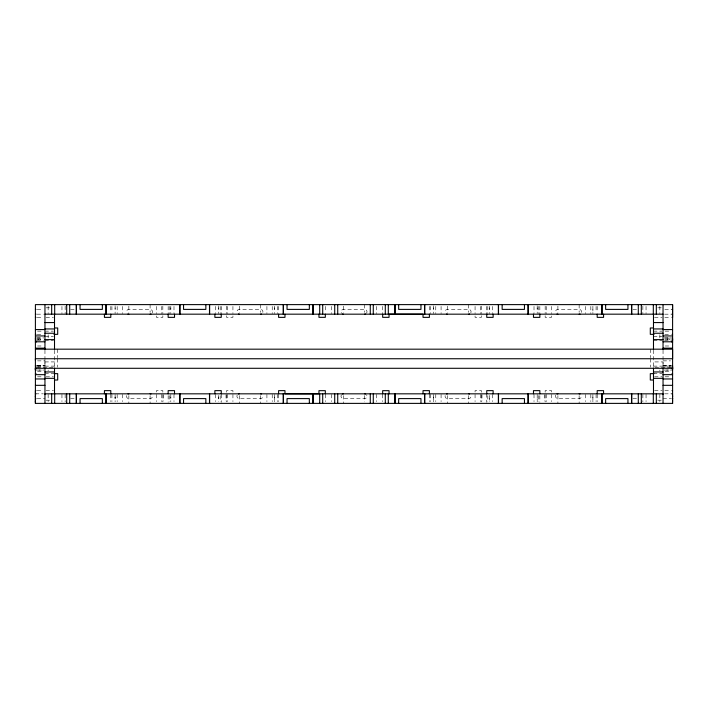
<?xml version="1.0" encoding="UTF-8"?>
<svg xmlns="http://www.w3.org/2000/svg" width="708" height="708" viewBox="0 0 708 708"><rect width="100%" height="100%" fill="white"/><g stroke="black" fill="none" stroke-linecap="round" stroke-linejoin="round"><path stroke-width="0.53" stroke-dasharray="3.54 2.66" d="M44.958 363.514L44.958 360.328M115.103 309.396L115.103 307.803M170.805 398.604L170.805 397.011M170.805 309.396L170.805 307.803M218.595 398.604L218.595 397.011M218.595 309.396L218.595 307.803M274.297 400.197L274.297 397.011M274.297 309.396L274.297 307.803M433.703 397.011L433.703 400.197M433.703 309.396L433.703 307.803M489.405 400.197L489.405 398.604M489.405 309.396L489.405 307.803M537.195 400.197L537.195 398.604M537.195 309.396L537.195 307.803M592.897 400.197L592.897 397.011M592.897 310.989L592.897 309.396M663.042 363.514L663.042 361.921L653.484 361.921M46.02 307.803L50.268 307.803M657.732 307.803L661.98 307.803M37.197 309.396L43.17 309.396M70.596 309.396L75.057 309.396M632.943 309.396L637.404 309.396M664.83 309.396L672.6 309.396M36.993 314.175L43.365 314.175M664.635 314.175L672.6 314.175M37.197 317.361L43.17 317.361M46.02 317.361L53.454 317.361M654.546 317.361L661.98 317.361M664.83 317.361L670.803 317.361M37.524 331.14L42.834 331.14M44.958 331.14L53.454 331.14M653.484 331.14L661.98 331.14M665.166 331.14L670.476 331.14M37.188 334.326L43.161 334.326M664.839 334.326L670.812 334.326M44.958 336.433L53.454 336.433M653.484 336.433L661.98 336.433M36.595 337.937L43.763 337.937M664.237 337.937L671.405 337.937M37.188 338.07L43.161 338.07M664.839 338.07L670.812 338.07M668.423 338.07L667.228 338.07M670.21 338.07L669.016 338.07M38.984 339.336L37.79 339.336M40.179 339.336L40.772 339.336M667.228 339.336L667.821 339.336M669.016 339.336L670.21 339.336M37.188 339.336L43.161 339.336M664.839 339.336L670.812 339.336M36.993 340.698L43.365 340.698M44.958 340.725L53.454 340.725M653.484 340.725L661.98 340.725M664.635 340.698L671.007 340.698M37.524 345.991L42.834 345.991M665.166 345.991L670.476 345.991M37.524 360.876L44.958 360.876M663.042 360.876L670.476 360.876M44.958 361.921L54.516 361.921M36.595 365.496L44.958 365.496L37.312 365.496M663.042 365.496L671.405 365.496M37.188 365.673L44.958 365.673M663.042 365.673L670.812 365.673M37.79 365.673L38.391 365.673M39.577 365.673L40.179 365.673M667.821 365.673L668.423 365.673M669.609 365.673L670.21 365.673M44.958 366.116L54.516 366.116M653.484 366.116L663.042 366.116M38.984 366.877L37.79 366.877M40.772 366.877L39.577 366.877M37.188 366.877L44.958 366.877M663.042 366.877L670.812 366.877M668.423 366.877L667.228 366.877M670.21 366.877L669.016 366.877M36.993 367.248L54.516 367.275L54.516 349.177M671.007 367.248L653.484 367.248L653.484 349.177M41.374 370.054L38.984 370.054M666.626 370.054L669.016 370.054M36.595 370.054L43.763 370.054M664.237 370.054L671.405 370.054M37.524 371.479L42.834 371.479M665.166 371.479L670.476 371.479M44.958 373.647L53.454 373.62M653.484 373.647L662.042 373.62M37.524 376.806L42.834 376.806M46.02 376.806L53.454 376.806M654.546 376.806L661.98 376.806M665.166 376.806L670.476 376.806M37.197 390.639L43.17 390.639M46.02 390.639L53.454 390.639M654.546 390.639L661.98 390.639M664.83 390.639L670.803 390.639M35.4 393.825L43.365 393.825M664.635 393.825L672.6 393.825M37.197 398.604L44.958 398.604M70.596 398.604L75.057 398.604M632.943 398.604L637.404 398.604M663.042 398.604L670.803 398.604M46.02 400.197L50.268 400.197M657.732 400.197L661.98 400.197M37.79 338.07L38.391 338.07M39.577 338.07L40.179 338.07M663.042 350.212L663.042 367.293M659.856 306.414L659.856 313.582M659.856 334.725L659.856 337.911M659.856 370.036L659.856 370.833M659.856 394.418L659.856 401.586M650.298 349.177L650.298 357.673M650.298 358.735L650.298 367.231M646.05 306.414L646.05 313.582M646.05 394.418L646.05 401.586M642.864 306.21L642.864 313.582M642.864 394.418L642.864 401.79M597.198 306.414L597.198 312.387M597.198 394.418L597.198 401.586M596.083 306.414L596.083 312.387M596.083 394.418L596.083 401.586M592.897 306.21L592.897 313.582M592.897 394.418L592.897 401.79M590.826 306.414L590.826 313.582M590.826 394.418L590.826 401.586M585.516 306.414L585.516 313.582M585.516 394.418L585.516 401.586M579.144 304.617L579.144 312.387M579.144 395.613L579.144 403.383M557.904 306.113L557.904 312.387M557.904 395.613L557.904 403.383M551.532 306.414L551.532 313.582M551.532 315.945L551.532 317.334L545.16 317.334L545.16 315.741M551.532 392.011L551.532 390.612L545.16 390.612L545.16 392.205M551.532 394.418L551.532 401.586M546.222 306.414L546.222 313.582M546.222 394.418L546.222 401.586M545.16 306.183L545.16 313.582M545.16 394.595L545.16 401.887M544.629 394.621L544.629 400.994M539.85 306.414L539.85 313.582M539.85 395.613L539.85 402.321M538.788 306.414L538.788 313.582M538.788 395.613L538.788 401.887M537.195 305.812L537.195 313.582M537.195 394.418L537.195 401.79M534.009 306.414L534.009 313.582M534.009 394.418L534.009 401.586M492.591 306.414L492.591 313.582M492.591 394.418L492.591 401.586M489.405 306.21L489.405 313.582M489.405 395.418L489.405 401.79M487.812 306.414L487.812 313.582M487.812 395.613L487.812 401.887M486.75 306.414L486.75 313.582M486.75 393.825L486.75 402.321M481.971 394.621L481.971 400.994M481.44 306.183L481.44 313.582M481.44 315.741L481.44 317.334L475.068 317.334L475.068 315.945M481.44 392.205L481.44 390.612L475.068 390.612L475.068 392.011M481.44 394.595L481.44 401.887M480.378 306.414L480.378 313.582M480.378 394.418L480.378 401.586M475.068 306.414L475.068 313.582M475.068 394.418L475.068 401.586M468.696 304.617L468.696 312.387M468.696 395.613L468.696 403.383M447.456 306.113L447.456 312.387M447.456 395.613L447.456 403.383M441.084 306.414L441.084 313.582M441.084 394.418L441.084 401.586M435.774 306.414L435.774 313.582M435.774 394.418L435.774 401.586M433.703 305.812L433.703 313.582M433.703 394.418L433.703 401.79M430.517 306.414L430.517 313.582M430.517 394.418L430.517 401.586M429.402 306.414L429.402 312.387M429.402 394.418L429.402 401.586M382.674 306.387L382.674 313.582M382.674 394.418L382.674 401.613M376.302 306.414L376.302 313.582M376.302 394.418L376.302 401.586M364.62 304.617L364.62 312.387M364.62 395.613L364.62 401.887M343.38 306.113L343.38 312.387M343.38 395.613L343.38 403.383M331.698 306.414L331.698 313.582M331.698 394.418L331.698 401.586M325.326 306.387L325.326 312.387M325.326 394.418L325.326 401.613M278.598 306.414L278.598 312.387M278.598 394.418L278.598 401.586M277.483 306.414L277.483 313.582M277.483 394.418L277.483 401.586M274.297 306.21L274.297 313.582M274.297 394.418L274.297 401.79M272.226 306.414L272.226 313.582M272.226 394.418L272.226 401.586M266.916 306.414L266.916 313.582M266.916 394.418L266.916 401.586M260.544 304.617L260.544 312.387M260.544 395.613L260.544 403.383M239.304 306.113L239.304 312.387M239.304 395.613L239.304 403.383M232.932 306.414L232.932 313.582M232.932 315.945L232.932 317.334L226.56 317.334L226.56 315.741M232.932 392.011L232.932 390.612L226.56 390.612L226.56 392.205M232.932 394.418L232.932 401.586M227.622 306.414L227.622 313.582M227.622 394.418L227.622 401.586M226.56 306.183L226.56 313.582M226.56 394.595L226.56 401.887M226.029 394.621L226.029 400.994M221.25 306.414L221.25 313.582M221.25 394.418L221.25 402.321M220.188 306.414L220.188 313.582M220.188 395.613L220.188 401.887M218.595 305.812L218.595 313.582M218.595 395.418L218.595 401.79M215.409 306.414L215.409 313.582M215.409 394.418L215.409 401.586M173.991 306.414L173.991 313.582M173.991 394.418L173.991 401.586M170.805 306.21L170.805 313.582M170.805 394.418L170.805 401.79M169.212 306.414L169.212 313.582M169.212 395.613L169.212 401.887M168.15 306.414L168.15 313.582M168.15 395.613L168.15 402.321M163.371 394.621L163.371 400.994M162.84 306.183L162.84 313.582M162.84 315.741L162.84 317.334L156.468 317.334L156.468 315.945M162.84 392.205L162.84 390.612L156.468 390.612L156.468 392.011M162.84 394.595L162.84 401.887M161.778 306.414L161.778 313.582M161.778 394.418L161.778 401.586M156.468 306.414L156.468 313.582M156.468 394.418L156.468 401.586M150.096 304.617L150.096 312.387M150.096 395.613L150.096 403.383M128.856 306.113L128.856 312.387M128.856 395.613L128.856 403.383M122.484 306.414L122.484 313.582M122.484 394.418L122.484 401.586M117.174 306.414L117.174 313.582M117.174 394.418L117.174 401.586M115.103 305.812L115.103 313.582M115.103 394.418L115.103 401.79M111.917 306.414L111.917 312.387M111.917 394.418L111.917 401.586M110.802 306.414L110.802 312.387M110.802 394.418L110.802 401.586M65.136 306.21L65.136 313.582M65.136 394.418L65.136 401.79M61.95 306.414L61.95 313.582M61.95 394.418L61.95 401.586M57.702 349.177L57.702 357.673M57.702 358.735L57.702 367.231M48.144 306.414L48.144 313.582M48.144 334.725L48.144 337.911M48.144 370.036L48.144 370.833M48.144 394.418L48.144 401.586M44.958 350.212L44.958 367.293M126.555 395.56A2.39 2.39 0 0 0 128.856 398.604L150.096 398.604A2.39 2.39 0 0 0 152.22 395.117M237.18 395.117A2.39 2.39 0 0 0 239.304 398.604L260.544 398.604A2.39 2.39 0 0 0 262.845 395.56M152.22 312.883A2.39 2.39 0 0 0 150.096 309.396L128.856 309.396A2.39 2.39 0 0 0 126.555 312.44M262.845 312.44A2.39 2.39 0 0 0 260.544 309.396L239.304 309.396A2.39 2.39 0 0 0 237.18 312.883M445.155 395.56A2.39 2.39 0 0 0 447.456 398.604L468.696 398.604A2.39 2.39 0 0 0 470.82 395.117M555.78 395.117A2.39 2.39 0 0 0 557.904 398.604L579.144 398.604A2.39 2.39 0 0 0 581.445 395.56M470.82 312.883A2.39 2.39 0 0 0 468.696 309.396L447.456 309.396A2.39 2.39 0 0 0 445.155 312.44M581.445 312.44A2.39 2.39 0 0 0 579.144 309.396L557.904 309.396A2.39 2.39 0 0 0 555.78 312.883M341.522 394.728A2.39 2.39 0 0 0 343.38 398.631L364.62 398.631A2.39 2.39 0 0 0 366.478 394.728M366.478 313.272A2.39 2.39 0 0 0 364.62 309.369L343.38 309.396A2.39 2.39 0 0 0 341.522 313.272M115.103 397.011L115.103 398.604L115.103 397.011"/><path stroke-width="1.06" d="M35.4 403.383L35.4 304.617L672.6 304.617L672.6 403.383L35.4 403.383L35.4 390.639L36.002 390.639M35.4 370.01L35.4 368.133M35.4 360.328L35.4 358.735L672.6 358.735L672.6 349.177L35.4 349.177M44.958 394.418L44.958 393.825L663.042 393.825L663.042 394.418M672.6 401.586L672.6 400.392M672.6 399.197L672.6 398.002M672.6 396.807L672.6 395.613M672.6 394.418L671.998 393.825M672.6 304.617L672.6 317.361L671.998 317.361M35.4 369.399L35.4 368.939M35.4 368.479L36.002 368.293M35.4 339.132L35.4 338.601M672.6 369.399L672.6 368.868M672.6 367.726L672.6 368.487L672.6 366.549M672.6 338.601L672.6 340.274M672.6 337.981L672.007 338.07M35.4 309.396L36.002 309.396M671.998 309.396L672.6 309.396M35.4 314.175L36.002 314.175M44.958 314.175L663.042 314.175M671.998 314.175L672.6 314.175M35.4 317.361L36.002 317.361M44.958 322.574L54.516 322.574M653.484 322.574L663.042 322.574M54.516 327.981L57.702 327.981L57.702 334.353L54.914 334.353M653.484 327.981L650.298 327.981L650.298 334.353L653.086 334.353M44.958 328.946L54.516 328.946M653.484 328.946L663.042 328.946M35.4 329.574L44.958 329.574M672.6 329.574L663.042 329.574L663.042 304.617M44.958 333.247L54.516 333.247M653.484 333.247L663.042 333.247M35.4 334.326L35.993 334.326M53.923 334.326L54.516 334.326M653.484 334.326L654.077 334.326M672.007 334.326L672.6 334.326M35.4 335.946L44.958 335.946M663.042 335.946L672.6 335.946M35.993 338.07L35.4 337.981M35.4 339.336L35.993 339.336M672.007 339.336L672.6 339.336M44.958 339.619L54.516 339.619M653.484 339.619L663.042 339.619M35.4 340.698L35.993 340.698M672.007 340.698L672.6 340.698M35.4 341.123L35.993 341.123M672.007 341.123L672.6 341.123M35.4 341.787L44.958 341.787M663.042 341.787L672.6 341.787M35.4 342.327L35.993 342.327M672.007 342.327L672.6 342.327M35.4 348.159L44.958 348.159M663.042 348.159L672.6 348.159M35.4 365.673L35.993 365.673M672.007 365.673L672.6 365.673M35.4 366.877L35.993 366.877M672.007 366.877L672.6 366.877M35.4 367.248L35.993 367.248M672.007 367.248L672.6 367.248M671.998 368.293L672.6 368.293L35.4 368.293M35.4 368.664L35.993 368.664M672.007 368.664L672.6 368.664M35.4 369.93L35.993 369.93M672.007 369.93L672.6 370.01M44.958 371.957L54.516 371.957M653.484 371.957L663.042 371.957M35.4 373.62L35.993 373.62M53.923 373.62L54.516 373.62M54.914 373.647L57.702 373.647L57.702 380.019L54.516 380.019M653.086 373.647L650.298 373.647L650.298 380.019L653.484 380.019M653.484 373.62L654.077 373.62M672.007 373.62L672.6 373.62M35.4 374.665L44.958 374.665M663.042 374.665L672.6 374.665M44.958 378.329L54.516 378.329M653.484 378.329L663.042 378.329M35.4 378.957L44.958 378.957M663.042 378.957L672.6 378.957M35.4 385.329L44.958 385.329M663.042 385.329L672.6 385.329M671.998 390.639L672.6 390.639M35.4 393.825L36.002 393.825M36.002 398.604L35.4 399.197M671.998 398.604L672.6 398.604M672.6 402.781L672.6 403.383M35.4 396.214L35.4 396.807M35.4 400.994L35.4 401.586M663.042 330.025L663.042 349.416M663.042 368.063L663.042 403.383M656.325 304.617L656.325 314.175M656.325 393.825L656.325 403.383M653.484 314.175L653.484 349.177M653.484 368.063L653.484 393.825M653.316 304.617L653.316 314.175M653.316 393.825L653.316 403.383M641.306 304.617L641.306 314.175M641.306 393.825L641.306 403.383M638.297 304.617L638.297 314.175M638.297 393.825L638.297 403.383M631.713 304.617L631.713 314.175M631.713 393.825L631.713 403.383M631.58 304.617L631.58 314.175M631.58 393.825L631.58 403.383M627.943 304.617L627.943 309.396L605.641 309.396L605.641 304.617M627.943 403.383L627.943 398.604L605.641 398.604L605.641 403.383M603.57 314.175L603.57 317.361L597.198 317.361L597.198 314.175M603.57 393.825L603.57 390.639L597.198 390.639L597.198 393.825M602.004 304.617L602.004 314.175M602.004 393.825L602.004 403.383M601.871 304.617L601.871 314.175M601.871 393.825L601.871 403.383M539.85 314.175L539.85 317.361L533.478 317.361L533.478 314.175M539.85 393.825L539.85 390.639L533.478 390.639L533.478 393.825M528.221 304.617L528.221 314.175M528.221 393.825L528.221 403.383M528.088 304.617L528.088 314.175M528.088 393.825L528.088 403.383M524.451 304.617L524.451 309.396L502.149 309.396L502.149 304.617M524.451 403.383L524.451 398.604L502.149 398.604L502.149 403.383M498.512 304.617L498.512 314.175M498.512 393.825L498.512 403.383M498.379 304.617L498.379 314.175M498.379 393.825L498.379 403.383M493.122 314.175L493.122 317.361L486.75 317.361L486.75 314.175M493.122 393.825L493.122 390.639L486.75 390.639L486.75 393.825M429.402 314.175L429.402 317.361L423.03 317.361L423.03 314.175L389.046 314.148L389.046 317.334L382.674 317.334L382.674 314.148M429.402 393.825L429.402 390.639L423.03 390.639L423.03 393.825M424.729 304.617L424.729 314.175M424.729 393.825L424.729 403.383M424.596 304.617L424.596 314.175M424.596 393.825L424.596 403.383M420.959 304.617L420.959 309.396L398.657 309.396L398.657 304.617M420.959 403.383L420.959 398.604L398.657 398.604L398.657 403.383M395.02 304.617L395.02 314.175M395.02 393.825L395.02 403.383M394.887 304.617L394.887 314.175M394.887 393.825L394.887 403.383M389.046 393.852L389.046 390.666L382.674 390.666L382.674 393.852M388.303 304.617L388.303 314.175M388.303 393.825L388.303 403.383M385.294 304.617L385.294 314.175M385.294 393.825L385.294 403.383M373.284 304.617L373.284 314.175M373.284 393.825L373.284 403.383M370.275 304.617L370.275 314.175M370.275 393.825L370.275 403.383M337.725 304.617L337.725 314.175M337.725 393.825L337.725 403.383M334.716 304.617L334.716 314.175M334.716 393.825L334.716 403.383M325.326 314.148L325.326 317.334L318.954 317.334L318.954 314.148M325.326 393.852L325.326 390.666L318.954 390.666L318.954 393.852L284.97 393.825L284.97 390.639L278.598 390.639L278.598 393.825M322.706 304.617L322.706 314.175M322.706 393.825L322.706 403.383M319.697 304.617L319.697 314.175M319.697 393.825L319.697 403.383M313.113 304.617L313.113 314.175M313.113 393.825L313.113 403.383M312.98 304.617L312.98 314.175M312.98 393.825L312.98 403.383M309.343 304.617L309.343 309.396L287.041 309.396L287.041 304.617M309.343 403.383L309.343 398.604L287.041 398.604L287.041 403.383M284.97 314.175L284.97 317.361L278.598 317.361L278.598 314.175M283.404 304.617L283.404 314.175M283.404 393.825L283.404 403.383M283.271 304.617L283.271 314.175M283.271 393.825L283.271 403.383M221.25 314.175L221.25 317.361L214.878 317.361L214.878 314.175M221.25 393.825L221.25 390.639L214.878 390.639L214.878 393.825M209.621 304.617L209.621 314.175M209.621 393.825L209.621 403.383M209.488 304.617L209.488 314.175M209.488 393.825L209.488 403.383M205.851 304.617L205.851 309.396L183.549 309.396L183.549 304.617M205.851 403.383L205.851 398.604L183.549 398.604L183.549 403.383M179.912 304.617L179.912 314.175M179.912 393.825L179.912 403.383M179.779 304.617L179.779 314.175M179.779 393.825L179.779 403.383M174.522 314.175L174.522 317.361L168.15 317.361L168.15 314.175M174.522 393.825L174.522 390.639L168.15 390.639L168.15 393.825M110.802 314.175L110.802 317.361L104.43 317.361L104.43 314.175M110.802 393.825L110.802 390.639L104.43 390.639L104.43 393.825M106.129 304.617L106.129 314.175M106.129 393.825L106.129 403.383M105.996 304.617L105.996 314.175M105.996 393.825L105.996 403.383M102.359 304.617L102.359 309.396L80.057 309.396L80.057 304.617M102.359 403.383L102.359 398.604L80.057 398.604L80.057 403.383M76.42 304.617L76.42 314.175M76.42 393.825L76.42 403.383M76.287 304.617L76.287 314.175M76.287 393.825L76.287 403.383M69.703 304.617L69.703 314.175M69.703 393.825L69.703 403.383M66.694 304.617L66.694 314.175M66.694 393.825L66.694 403.383M54.684 304.617L54.684 314.175M54.684 393.825L54.684 403.383M54.516 314.175L54.516 349.177M54.516 368.063L54.516 393.825M51.675 304.617L51.675 314.175M51.675 393.825L51.675 403.383M44.958 304.617L44.958 349.416M44.958 368.063L44.958 403.383M150.096 393.825A2.39 2.39 0 0 1 150.972 393.993M127.98 393.993A2.39 2.39 0 0 1 128.856 393.825M260.544 393.825A2.39 2.39 0 0 1 261.42 393.993M238.428 393.993A2.39 2.39 0 0 1 239.304 393.825M150.972 314.007A2.39 2.39 0 0 1 150.096 314.175M128.856 314.175A2.39 2.39 0 0 1 127.98 314.007M261.42 314.007A2.39 2.39 0 0 1 260.544 314.175M239.304 314.175A2.39 2.39 0 0 1 238.428 314.007M468.696 393.825A2.39 2.39 0 0 1 469.572 393.993M446.58 393.993A2.39 2.39 0 0 1 447.456 393.825M579.144 393.825A2.39 2.39 0 0 1 580.02 393.993M557.028 393.993A2.39 2.39 0 0 1 557.904 393.825M469.572 314.007A2.39 2.39 0 0 1 468.696 314.175M447.456 314.175A2.39 2.39 0 0 1 446.58 314.007M580.02 314.007A2.39 2.39 0 0 1 579.144 314.175M557.904 314.175A2.39 2.39 0 0 1 557.028 314.007M364.62 393.852A2.39 2.39 0 0 1 365.496 394.02M342.504 394.02A2.39 2.39 0 0 1 343.38 393.852M365.496 313.98A2.39 2.39 0 0 1 364.62 314.148M343.38 314.148A2.39 2.39 0 0 1 342.504 313.98"/></g></svg>
